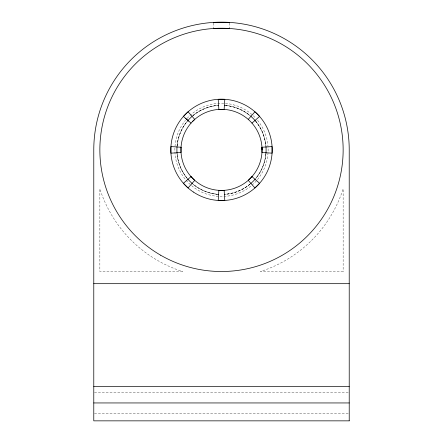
<?xml version="1.0" encoding="UTF-8"?>
<svg xmlns="http://www.w3.org/2000/svg" width="443" height="443" viewBox="0 0 443 443"><rect width="100%" height="100%" fill="white"/><g stroke="black" fill="none" stroke-linecap="round" stroke-linejoin="round"><path stroke-width="0.33" stroke-dasharray="2.21 1.66" d="M250.45 183.773C243.213 190.003 233.921 193.735 224.396 194.383C234.142 193.63 243.5 189.748 250.921 183.396M94.464 392.465L348.536 392.465M94.464 413.43L348.536 413.43M192.079 183.396C199.455 189.787 208.847 193.763 218.604 194.383C209.113 193.58 199.804 190.003 192.55 183.773M229.607 23.086L229.607 28.502M213.393 23.086L213.393 27.826M265.938 153.704A44.605 44.605 0 0 1 255.904 178.258M249.885 184.277A44.605 44.605 0 0 1 225.304 194.311M217.696 194.311A44.605 44.605 0 0 1 193.115 184.277M187.096 178.258A44.605 44.605 0 0 1 177.062 153.71M177.062 146.074A44.605 44.605 0 0 1 187.472 121.039M192.766 115.761A44.605 44.605 0 0 1 217.696 105.434M225.304 105.434A44.605 44.605 0 0 1 250.234 115.761M255.533 121.05A44.605 44.605 0 0 1 265.938 146.074M257.599 120.358A46.631 46.631 0 0 1 253.357 183.928A46.631 46.631 0 0 1 189.643 183.928A46.631 46.631 0 0 1 185.401 120.358M187.145 118.342A46.631 46.631 0 0 1 255.855 118.342M177.377 143.366L176.995 146.976C177.687 137.241 181.519 127.783 187.982 120.452C182.461 126.969 178.701 134.921 177.377 143.366M266.005 152.774C265.363 162.503 261.448 171.956 255.018 179.293C261.376 171.873 265.252 162.515 266.005 152.774M194.898 114.072L192.079 116.354C199.455 109.964 208.847 105.982 218.604 105.368C210.093 106.071 201.809 109.039 194.898 114.072M182.555 271.515L99.858 271.515L99.858 188.818A127.722 127.722 0 0 0 182.555 271.515M343.142 271.515L260.445 271.515A127.722 127.722 0 0 0 343.142 188.818L343.142 271.515M228.007 105.75L224.396 105.368C234.131 106.065 243.589 109.892 250.921 116.354C244.403 110.839 236.451 107.079 228.007 105.75M257.3 123.276L255.018 120.452C261.409 127.828 265.39 137.219 266.005 146.976C265.302 138.465 262.334 130.181 257.3 123.276M187.982 179.293C181.552 171.956 177.637 162.503 176.995 152.774C177.748 162.515 181.624 171.873 187.982 179.293"/><path stroke-width="0.66" d="M262.046 149.872A40.546 40.546 0 0 0 201.227 114.759A40.546 40.546 0 0 0 201.227 184.986A40.546 40.546 0 0 0 262.046 149.872A40.606 40.606 0 0 0 261.963 147.237L261.963 152.508L272.08 153.167L272.08 146.578L261.935 147.242M181.037 147.237L181.037 152.508L170.92 153.167L170.92 146.578L181.065 147.242M218.864 190.307L218.205 200.452L224.795 200.452L224.136 190.335L218.864 190.335M248.23 119.422L254.935 111.78L257.195 113.89L259.592 116.437L251.973 123.126M192.367 121.67L192.827 121.205A40.23 40.23 0 0 1 193.536 120.513L194.754 119.4L188.065 111.78L183.408 116.437L191.049 123.143M191.049 176.602L183.408 183.308L188.065 187.965L194.754 180.345L191.027 176.619M213.399 22.405L229.601 22.405M213.742 28.479L229.258 28.479M93.778 283.681L349.222 283.681M93.778 386.385L349.222 386.385M93.778 402.947L349.222 402.947M185.789 118.53L187.217 119.782M188.17 120.618L188.646 121.039M265.988 146.683A44.599 44.599 0 0 1 265.977 153.223M255.118 179.182A44.599 44.599 0 0 1 250.583 183.69M224.856 194.344A44.599 44.599 0 0 1 224.402 194.377M218.609 194.377A44.599 44.599 0 0 1 218.155 194.344M192.434 183.695A44.599 44.599 0 0 1 187.898 179.194M177.034 153.223A44.599 44.599 0 0 1 177.023 146.677M187.688 120.801A44.599 44.599 0 0 1 191.952 116.476M218.155 105.406A44.599 44.599 0 0 1 218.609 105.373M224.402 105.373A44.599 44.599 0 0 1 224.856 105.406M251.07 116.487A44.599 44.599 0 0 1 255.318 120.801M224.795 99.298L224.136 109.41L218.864 109.41L218.205 99.298L224.795 99.298M251.973 176.619L248.246 180.345L254.935 187.965L259.592 183.308L251.973 176.619M349.222 420.85L93.778 420.85L93.778 149.872A127.722 127.722 0 0 1 221.5 22.15A127.722 127.722 0 0 1 349.222 149.872L349.222 420.85M160.682 255.218A121.642 121.642 0 0 0 343.142 149.872A121.642 121.642 0 0 0 160.682 44.527A121.642 121.642 0 0 0 160.682 255.218M193.369 192.024A50.679 50.679 0 0 0 272.074 153.167A50.679 50.679 0 0 0 199.068 104.432A50.679 50.679 0 0 0 193.369 192.024"/></g></svg>
